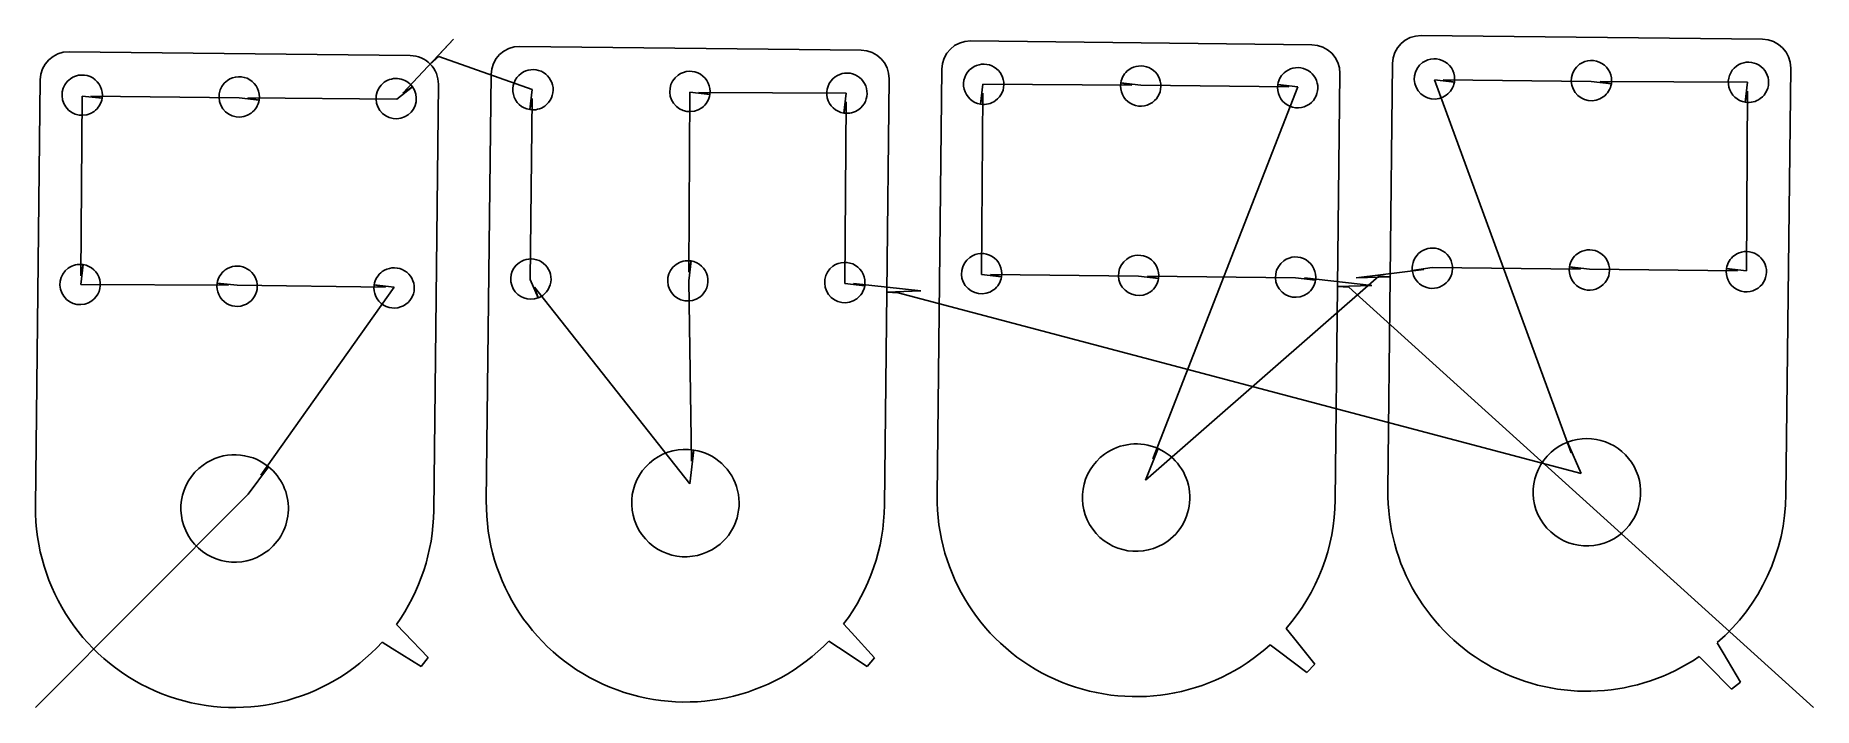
# Model space of a CAD drawing. Header units: inches. Extents: x 0.58 to 8.39, y 0.48 to 3.43.
import ezdxf

# ---------------------------------------------------------------- set-up
doc = ezdxf.new("R2010")
doc.units = ezdxf.units.IN
doc.layers.get('0').update_dxf_attribs({"linetype": 'CONTINUOUS'})
doc.layers.add('3', color=7, linetype='CONTINUOUS')
doc.layers.add('9', color=7, linetype='CONTINUOUS')

msp = doc.modelspace()

# ---------------------------------------------------------------- linework, layer by layer
at = {"color": 0, "linetype": 'CONTINUOUS'}
for p, q in [((2.1939, 3.1822), (2.4166, 3.4189)), ((2.3512, 3.3428), (2.7612, 3.1972)), ((5.3976, 3.2168), (4.7423, 3.221)), ((6.0876, 3.2092), (5.4366, 3.2167)), ((5.4899, 1.5741), (6.1266, 3.2091)), ((7.3284, 1.5999), (6.7267, 3.2405)), ((6.7657, 3.2404), (7.4166, 3.2329)), ((7.4556, 3.2328), (8.1033, 3.2296)), ((0.7787, 2.3788), (0.7835, 3.1691)), ((0.8225, 3.169), (1.4735, 3.1615)), ((1.5125, 3.1614), (2.1663, 3.1546)), ((2.7612, 3.1582), (2.7523, 2.3627)), ((3.4497, 2.395), (3.4545, 3.1853)), ((3.4935, 3.1852), (4.1412, 3.182)), ((4.1411, 3.143), (4.1353, 2.3451)), ((4.7422, 3.182), (4.7364, 2.3841)), ((8.1032, 3.1906), (8.0984, 2.4004)), ((3.4621, 1.5635), (3.4497, 2.356)), ((4.1743, 2.345), (4.4703, 2.3119)), ((4.7755, 2.3841), (5.4264, 2.3765)), ((6.4827, 2.3766), (5.4572, 1.4792)), ((5.4654, 2.3765), (6.1164, 2.3689)), ((6.1554, 2.3689), (6.4513, 2.3357)), ((6.6798, 2.4055), (6.3827, 2.369)), ((7.3695, 2.408), (6.7175, 2.4156)), ((8.0594, 2.4004), (7.4085, 2.408)), ((1.4263, 2.3366), (0.7787, 2.3398)), ((2.1163, 2.329), (1.4653, 2.3366)), ((1.5696, 1.5015), (2.1553, 2.329)), ((2.7718, 2.3289), (3.4551, 1.4635)), ((4.3703, 2.3043), (7.3724, 1.5098)), ((6.3513, 2.3281), (8.3928, 0.4806)), ((0.5791, 0.4806), (1.5135, 1.4184)), ((2.3048, 0.7001), (2.2734, 0.6612)), ((4.266, 0.699), (4.2335, 0.661)), ((6.201, 0.6701), (6.166, 0.6343)), ((8.0722, 0.5916), (8.0326, 0.5611))]:
    msp.add_line(p, q, dxfattribs=at)
at = {"layer": '3', "color": 3, "linetype": 'CONTINUOUS'}
for p, q in [((0.7261, 3.3635), (2.226, 3.347)), ((2.7072, 3.3873), (4.2071, 3.3708)), ((4.6882, 3.4111), (6.1881, 3.3946)), ((6.6693, 3.435), (8.1692, 3.4184)), ((4.5412, 1.4126), (4.5619, 3.2875)), ((6.5326, 2.3739), (6.5429, 3.3113)), ((8.2928, 3.292), (8.2721, 1.4172)), ((0.5791, 1.365), (0.5997, 3.2399)), ((2.3496, 3.2206), (2.329, 1.3458)), ((2.5601, 1.3888), (2.5808, 3.2637)), ((4.3307, 3.2444), (4.3204, 2.307)), ((6.3118, 3.2682), (6.3014, 2.3308)), ((6.5222, 1.4364), (6.5326, 2.3739)), ((4.3204, 2.307), (4.31, 1.3696)), ((6.3014, 2.3308), (6.2911, 1.3934)), ((2.1649, 0.8453), (2.2007, 0.8081)), ((4.1305, 0.8482), (4.1652, 0.81)), ((6.0755, 0.8278), (6.1076, 0.7875)), ((2.1021, 0.7675), (2.1459, 0.7403)), ((4.0654, 0.7723), (4.1084, 0.7438)), ((6.0056, 0.7563), (6.0466, 0.7251)), ((7.8908, 0.7043), (7.927, 0.6677)), ((7.97, 0.7653), (7.9961, 0.7209))]:
    msp.add_line(p, q, dxfattribs=at)
for centre, radius, start, end in [((0.7247, 3.2385), 0.125, 89.36852, 179.36852), ((2.7058, 3.2624), 0.125, 89.36852, 179.36852), ((4.2057, 3.2458), 0.125, 359.36852, 89.36852), ((4.6869, 3.2862), 0.125, 89.36852, 179.36852), ((6.1868, 3.2696), 0.125, 359.36852, 89.36852), ((6.6679, 3.31), 0.125, 89.36852, 179.36852), ((8.1678, 3.2934), 0.125, 359.36852, 89.36852), ((2.2247, 3.222), 0.125, 44.36852, 89.36852), ((2.2247, 3.222), 0.125, 359.36852, 44.36852), ((2.7651, 3.1967), 0.0886, 306.00167, 126.00167), ((4.7461, 3.2205), 0.0886, 126.00167, 261.00167), ((4.7461, 3.2205), 0.0886, 306.00167, 126.00167), ((5.4361, 3.2129), 0.0886, 126.00167, 171.00167), ((5.4361, 3.2129), 0.0886, 306.00167, 126.00167), ((6.126, 3.2053), 0.0886, 306.00167, 126.00167), ((6.7272, 3.2443), 0.0886, 126.00167, 306.00167), ((6.7272, 3.2443), 0.0886, 351.00167, 126.00167), ((7.4171, 3.2367), 0.0886, 126.00167, 306.00167), ((7.4171, 3.2367), 0.0886, 351.00167, 126.00167), ((8.1071, 3.2291), 0.0886, 126.00167, 261.00167), ((8.1071, 3.2291), 0.0886, 306.00167, 126.00167), ((0.784, 3.1729), 0.0886, 126.00167, 306.00167), ((0.784, 3.1729), 0.0886, 351.00167, 126.00167), ((1.474, 3.1653), 0.0886, 126.00167, 306.00167), ((1.474, 3.1653), 0.0886, 351.00167, 126.00167), ((2.1639, 3.1577), 0.0886, 126.00167, 306.00167), ((2.1639, 3.1577), 0.0886, 36.00167, 126.00167), ((2.1639, 3.1577), 0.0886, 306.00167, 36.00167), ((2.7651, 3.1967), 0.0886, 126.00167, 261.00167), ((3.455, 3.1891), 0.0886, 126.00167, 306.00167), ((3.455, 3.1891), 0.0886, 351.00167, 126.00167), ((4.145, 3.1815), 0.0886, 126.00167, 261.00167), ((4.145, 3.1815), 0.0886, 306.00167, 126.00167), ((5.4361, 3.2129), 0.0886, 171.00167, 306.00167), ((6.126, 3.2053), 0.0886, 171.00167, 306.00167), ((6.126, 3.2053), 0.0886, 126.00167, 171.00167), ((6.7272, 3.2443), 0.0886, 306.00167, 351.00167), ((7.4171, 3.2367), 0.0886, 306.00167, 351.00167), ((0.784, 3.1729), 0.0886, 306.00167, 351.00167), ((1.474, 3.1653), 0.0886, 306.00167, 351.00167), ((3.455, 3.1891), 0.0886, 306.00167, 351.00167), ((4.7461, 3.2205), 0.0886, 261.00167, 306.00167), ((8.1071, 3.2291), 0.0886, 261.00167, 306.00167), ((2.7651, 3.1967), 0.0886, 261.00167, 306.00167), ((4.145, 3.1815), 0.0886, 261.00167, 306.00167), ((0.7748, 2.3403), 0.0886, 81.00167, 126.00167), ((0.7748, 2.3403), 0.0886, 306.00167, 81.00167), ((2.7559, 2.3641), 0.0886, 126.00167, 291.00167), ((2.7559, 2.3641), 0.0886, 306.00167, 126.00167), ((3.4459, 2.3565), 0.0886, 126.00167, 306.00167), ((3.4459, 2.3565), 0.0886, 81.00167, 126.00167), ((3.4459, 2.3565), 0.0886, 306.00167, 81.00167), ((4.1358, 2.3489), 0.0886, 351.00167, 126.00167), ((4.737, 2.3879), 0.0886, 126.00167, 306.00167), ((4.737, 2.3879), 0.0886, 351.00167, 126.00167), ((5.4269, 2.3803), 0.0886, 126.00167, 306.00167), ((5.4269, 2.3803), 0.0886, 351.00167, 126.00167), ((6.1169, 2.3727), 0.0886, 126.00167, 306.00167), ((6.1169, 2.3727), 0.0886, 351.00167, 126.00167), ((6.718, 2.4118), 0.0886, 126.00167, 186.00167), ((6.718, 2.4118), 0.0886, 306.00167, 126.00167), ((7.408, 2.4041), 0.0886, 126.00167, 171.00167), ((7.408, 2.4041), 0.0886, 306.00167, 126.00167), ((8.0979, 2.3965), 0.0886, 126.00167, 171.00167), ((8.0979, 2.3965), 0.0886, 306.00167, 126.00167), ((0.7748, 2.3403), 0.0886, 126.00167, 306.00167), ((1.4648, 2.3327), 0.0886, 171.00167, 306.00167), ((1.4648, 2.3327), 0.0886, 126.00167, 171.00167), ((1.4648, 2.3327), 0.0886, 306.00167, 126.00167), ((2.1548, 2.3251), 0.0886, 126.00167, 171.00167), ((2.1548, 2.3251), 0.0886, 306.00167, 126.00167), ((4.1358, 2.3489), 0.0886, 126.00167, 306.00167), ((4.737, 2.3879), 0.0886, 306.00167, 351.00167), ((5.4269, 2.3803), 0.0886, 306.00167, 351.00167), ((6.1169, 2.3727), 0.0886, 306.00167, 351.00167), ((6.718, 2.4118), 0.0886, 186.00167, 306.00167), ((7.408, 2.4041), 0.0886, 171.00167, 306.00167), ((8.0979, 2.3965), 0.0886, 171.00167, 306.00167), ((2.1548, 2.3251), 0.0886, 171.00167, 306.00167), ((2.7559, 2.3641), 0.0886, 291.00167, 306.00167), ((4.1358, 2.3489), 0.0886, 306.00167, 351.00167), ((7.3972, 1.4268), 0.2362, 111.00167, 126.00167), ((7.3972, 1.4268), 0.2362, 306.00167, 111.00167), ((1.454, 1.3554), 0.2362, 51.00167, 126.00167), ((3.4351, 1.3792), 0.2362, 126.00167, 306.00167), ((3.4351, 1.3792), 0.2362, 81.00167, 126.00167), ((3.4351, 1.3792), 0.2362, 306.00167, 81.00167), ((5.4161, 1.403), 0.2362, 126.00167, 306.00167), ((5.4161, 1.403), 0.2362, 66.00167, 126.00167), ((5.4161, 1.403), 0.2362, 306.00167, 66.00167), ((7.3972, 1.4268), 0.2362, 126.00167, 306.00167), ((1.454, 1.3554), 0.2362, 126.00167, 306.00167), ((1.454, 1.3554), 0.2362, 306.00167, 51.00167), ((5.4161, 1.403), 0.875, 179.36852, 312.35073), ((7.3972, 1.4268), 0.875, 179.36852, 304.33734), ((7.3972, 1.4268), 0.875, 310.889, 359.36852), ((1.454, 1.3554), 0.875, 179.36852, 317.78539), ((1.454, 1.3554), 0.875, 324.33705, 359.36852), ((3.4351, 1.3792), 0.875, 179.36852, 316.08521), ((3.4351, 1.3792), 0.875, 322.63686, 359.36852), ((5.4161, 1.403), 0.875, 318.90238, 359.36852)]:
    msp.add_arc(centre, radius, start, end, dxfattribs=at)
at = {"layer": '9', "color": 9, "linetype": 'CONTINUOUS'}
for p, q in [((2.4166, 3.4189), (2.314, 3.3094)), ((2.314, 3.3094), (2.3512, 3.3428)), ((2.1663, 3.1546), (2.2356, 3.2098)), ((2.2356, 3.2098), (2.1939, 3.1822)), ((4.7423, 3.221), (4.7323, 3.133)), ((5.4366, 3.2167), (5.3486, 3.2267)), ((5.3486, 3.2267), (5.3976, 3.2168)), ((6.1266, 3.2091), (6.0386, 3.2191)), ((6.0386, 3.2191), (6.0876, 3.2092)), ((6.7267, 3.2405), (6.8147, 3.2304)), ((6.8147, 3.2304), (6.7657, 3.2404)), ((7.4166, 3.2329), (7.5046, 3.2228)), ((7.5046, 3.2228), (7.4556, 3.2328)), ((8.1033, 3.2296), (8.0932, 3.1416)), ((0.7835, 3.1691), (0.8715, 3.159)), ((0.8715, 3.159), (0.8225, 3.169)), ((1.4735, 3.1615), (1.5615, 3.1514)), ((1.5615, 3.1514), (1.5125, 3.1614)), ((2.7612, 3.1972), (2.7512, 3.1092)), ((2.7512, 3.1092), (2.7612, 3.1582)), ((3.4545, 3.1853), (3.5425, 3.1752)), ((3.5425, 3.1752), (3.4935, 3.1852)), ((4.1412, 3.182), (4.1311, 3.094)), ((4.1311, 3.094), (4.1411, 3.143)), ((4.7323, 3.133), (4.7422, 3.182)), ((8.0932, 3.1416), (8.1032, 3.1906)), ((0.7787, 2.3398), (0.7887, 2.4278)), ((0.7887, 2.4278), (0.7787, 2.3788)), ((3.4497, 2.356), (3.4597, 2.444)), ((3.4597, 2.444), (3.4497, 2.395)), ((1.4653, 2.3366), (1.3773, 2.3466)), ((1.3773, 2.3466), (1.4263, 2.3366)), ((2.7523, 2.3627), (2.7876, 2.2814)), ((4.1353, 2.3451), (4.2233, 2.3351)), ((4.2233, 2.3351), (4.1743, 2.345)), ((4.7364, 2.3841), (4.8244, 2.3741)), ((4.8244, 2.3741), (4.7755, 2.3841)), ((5.4264, 2.3765), (5.5144, 2.3665)), ((5.5144, 2.3665), (5.4654, 2.3765)), ((6.1164, 2.3689), (6.2044, 2.3589)), ((6.2044, 2.3589), (6.1554, 2.3689)), ((6.3827, 2.369), (6.5326, 2.3739)), ((6.5326, 2.3739), (6.4827, 2.3766)), ((6.7175, 2.4156), (6.6299, 2.4025)), ((6.6299, 2.4025), (6.6798, 2.4055)), ((7.4085, 2.408), (7.3205, 2.418)), ((7.3205, 2.418), (7.3695, 2.408)), ((8.0984, 2.4004), (8.0104, 2.4104)), ((8.0104, 2.4104), (8.0594, 2.4004)), ((2.1553, 2.329), (2.0673, 2.339)), ((2.0673, 2.339), (2.1163, 2.329)), ((2.7876, 2.2814), (2.7718, 2.3289)), ((4.4703, 2.3119), (4.3204, 2.307)), ((4.3204, 2.307), (4.3703, 2.3043)), ((6.4513, 2.3357), (6.3014, 2.3308)), ((6.3014, 2.3308), (6.3513, 2.3281)), ((7.3724, 1.5098), (7.3125, 1.6473)), ((7.3125, 1.6473), (7.3284, 1.5999)), ((3.4551, 1.4635), (3.472, 1.6125)), ((3.472, 1.6125), (3.4621, 1.5635)), ((5.4572, 1.4792), (5.5122, 1.6188)), ((5.5122, 1.6188), (5.4899, 1.5741)), ((1.5135, 1.4184), (1.6027, 1.539)), ((1.6027, 1.539), (1.5696, 1.5015)), ((2.2007, 0.8081), (2.3048, 0.7001)), ((4.1652, 0.81), (4.266, 0.699)), ((6.1076, 0.7875), (6.201, 0.6701)), ((2.1459, 0.7403), (2.2734, 0.6612)), ((4.1084, 0.7438), (4.2335, 0.661)), ((6.0466, 0.7251), (6.166, 0.6343)), ((7.9961, 0.7209), (8.0722, 0.5916)), ((7.927, 0.6677), (8.0326, 0.5611))]:
    msp.add_line(p, q, dxfattribs=at)

doc.saveas('drawing.dxf')
